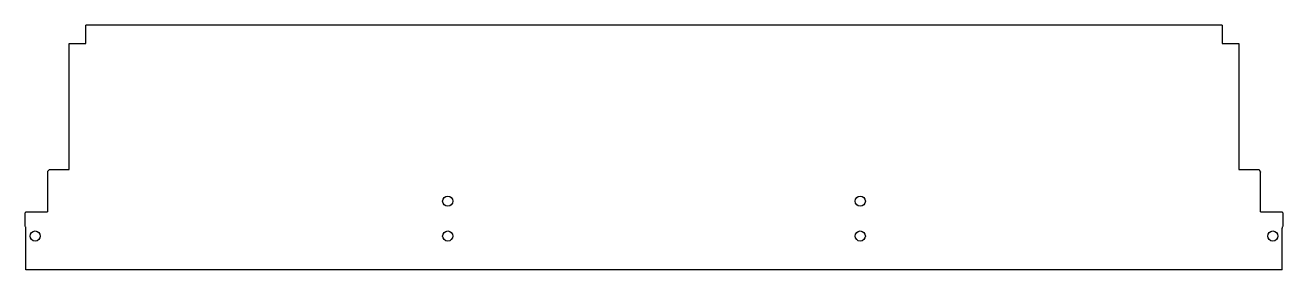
# Model space of a CAD drawing. Header units: millimetres. Extents: x -269 to 548, y 7 to 166.
import ezdxf

# ---------------------------------------------------------------- set-up
doc = ezdxf.new("R2010")
doc.units = ezdxf.units.MM

msp = doc.modelspace()

# ---------------------------------------------------------------- linework, layer by layer
at = {"color": 7, "linetype": 'Continuous', "lineweight": 25}
for p, q in [((-229.3, 154.28), (-229.3, 166.3)), ((508.7, 166.3), (-229.3, 166.3)), ((508.7, 166.3), (508.7, 154.28)), ((-240.3, 72.54), (-240.3, 154.28)), ((-240.3, 154.28), (-229.3, 154.28)), ((508.7, 154.28), (519.7, 154.28)), ((519.7, 154.28), (519.7, 72.54)), ((-254.3, 70.75), (-254.3, 44.84)), ((-253.3, 72.54), (-240.3, 72.54)), ((519.7, 72.54), (532.7, 72.54)), ((533.7, 44.84), (533.7, 70.75)), ((-268.8, 35.64), (-268.8, 44.34)), ((-268.3, 44.84), (-254.3, 44.84)), ((533.7, 44.84), (547.7, 44.84)), ((548.2, 44.34), (548.2, 35.64)), ((-268.3, 7.21), (-268.3, 34.21)), ((547.7, 7.21), (547.7, 34.21)), ((547.7, 7.21), (-268.3, 7.21))]:
    msp.add_line(p, q, dxfattribs=at)
for centre in [(5.7, 51.9), (273.7, 51.9), (-262.3, 29.21), (5.7, 29.21), (273.7, 29.21), (541.7, 29.21)]:
    msp.add_circle(centre, 3.3, dxfattribs=at)
for points, knots in [([(-254.3, 70.75), (-254.18, 70.95), (-254.08, 71.12), (-253.95, 71.34), (-253.91, 71.41), (-253.85, 71.5), (-253.83, 71.53), (-253.81, 71.57), (-253.8, 71.58), (-253.79, 71.61), (-253.78, 71.61), (-253.59, 71.95), (-253.43, 72.25), (-253.3, 72.54)], [0, 0, 0, 0, 0.25, 0.25, 0.375, 0.375, 0.4375, 0.4375, 0.46875, 0.46875, 0.5, 0.5, 1, 1, 1, 1]), ([(532.7, 72.54), (532.77, 72.4), (532.84, 72.25), (532.96, 72.02), (533, 71.95), (533.06, 71.83), (533.08, 71.79), (533.12, 71.73), (533.13, 71.71), (533.15, 71.67), (533.17, 71.64), (533.29, 71.44), (533.46, 71.14), (533.7, 70.75)], [0, 0, 0, 0, 0.25, 0.25, 0.375, 0.375, 0.4375, 0.4375, 0.46875, 0.46875, 0.5, 0.5, 1, 1, 1, 1]), ([(-268.8, 44.34), (-268.71, 44.42), (-268.54, 44.59), (-268.38, 44.76), (-268.3, 44.84)], [0, 0, 0, 0, 0.5103925, 1, 1, 1, 1]), ([(547.7, 44.84), (547.78, 44.76), (547.94, 44.59), (548.11, 44.42), (548.2, 44.34)], [0, 0, 0, 0, 0.48394, 1, 1, 1, 1]), ([(-268.3, 34.21), (-268.3, 34.34), (-268.31, 34.46), (-268.35, 34.65), (-268.36, 34.71), (-268.4, 34.84), (-268.42, 34.91), (-268.52, 35.17), (-268.64, 35.4), (-268.8, 35.64)], [0, 0, 0, 0, 0.25, 0.25, 0.375, 0.375, 0.5, 0.5, 1, 1, 1, 1]), ([(548.2, 35.64), (548.04, 35.4), (547.92, 35.17), (547.79, 34.83), (547.76, 34.72), (547.71, 34.47), (547.7, 34.34), (547.7, 34.21)], [0, 0, 0, 0, 0.5, 0.5, 0.75, 0.75, 1, 1, 1, 1])]:
    msp.add_open_spline(points, degree=3, knots=knots, dxfattribs=at)

doc.saveas('drawing.dxf')
